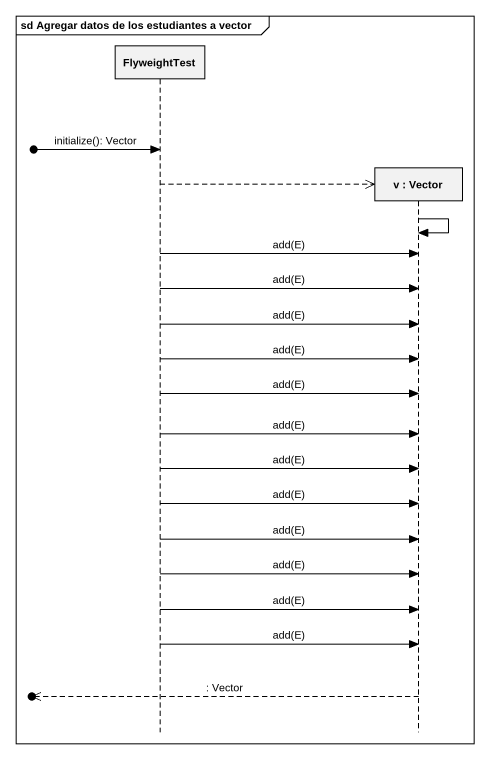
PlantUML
@startuml
mainframe sd Agregar datos de los estudiantes a vector
hide footbox
participant FlyweightTest
participant "v : Vector" as v

[o-> FlyweightTest : initialize(): Vector
FlyweightTest -->> v **
v -> v
FlyweightTest -> v : add(E)
FlyweightTest -> v : add(E)
FlyweightTest -> v : add(E)
FlyweightTest -> v : add(E)
FlyweightTest -> v : add(E)
FlyweightTest -> v : add(E)
FlyweightTest -> v : add(E)
FlyweightTest -> v : add(E)
FlyweightTest -> v : add(E)
FlyweightTest -> v : add(E)
FlyweightTest -> v : add(E)
FlyweightTest -> v : add(E)
[o<<-- v : : Vector
@enduml
